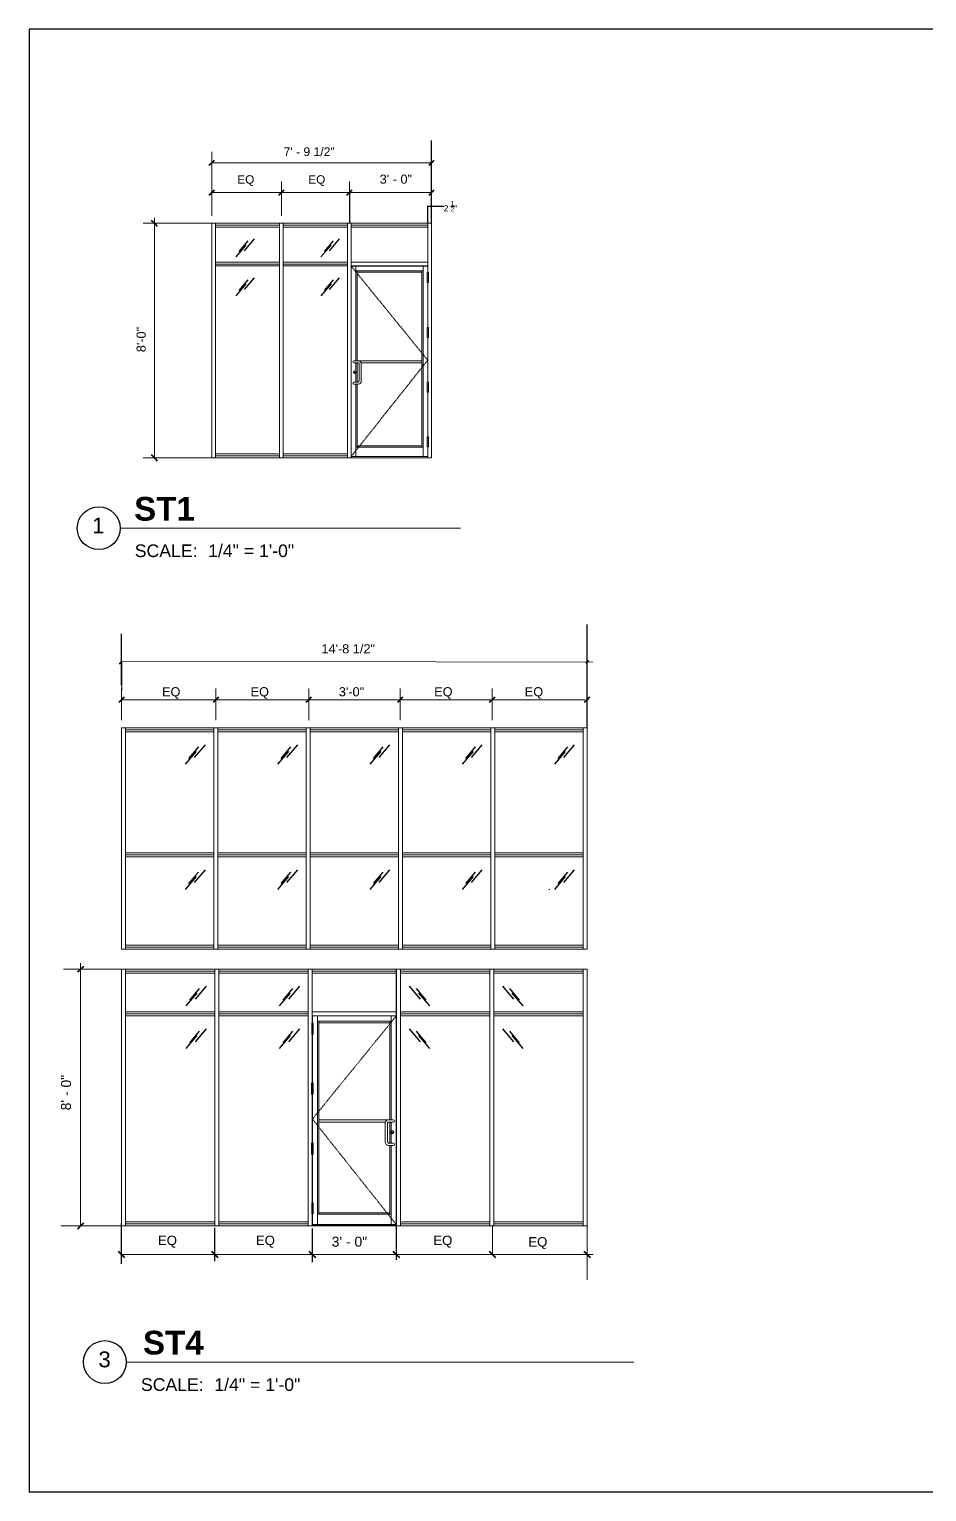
# Model space of a CAD drawing. Header units: inches. Extents: x -6061 to 13621, y -296 to 7483.
# Drawn here: x 942 to 1303, y 5276 to 5865 of the extents above; entities that cross this region are included whole.
import ezdxf

# ---------------------------------------------------------------- set-up
doc = ezdxf.new("R2010")
doc.units = ezdxf.units.IN
doc.header["$MEASUREMENT"] = 0
doc.linetypes.add('HIDDEN', pattern=[0.375, 0.25, -0.125])
doc.layers.get('0').update_dxf_attribs({"linetype": 'CONTINUOUS'})
doc.layers.get('Defpoints').update_dxf_attribs({"color": 6, "linetype": 'CONTINUOUS', "lineweight": 15})
doc.styles.add('Arial$001H0', font='arial.ttf')
doc.styles.add('Arial$101H0', font='arialbd.ttf')
doc.dimstyles.get("Standard").update_dxf_attribs({"dimtxt": 0.18, "dimasz": 0.18, "dimexe": 0.18, "dimexo": 0.0625, "dimgap": 0.0625, "dimtad": 0, "dimtih": 1, "dimtoh": 1, "dimdec": 4, "dimzin": 0, "dimdsep": 46, "dimtxsty": 'Standard', "dimcen": 0.09, "dimadec": 0, "dimazin": 0, "dimtfac": 1, "dimtdec": 4, "dimtofl": 0, "dimtmove": 0, "dimatfit": 3, "dimfxl": 1, "dimtolj": 1, "dimtzin": 0, "dimlwd": -1, "dimlwe": -1, "dimarcsym": 0})

# ---------------------------------------------------------------- blocks, each defined once
blk = doc.blocks.new('*U51')
at = {"lineweight": 5}
for p, q in [((22993.25, -3884.44), (23032.75, -3884.44)), ((22993.25, -3884.44), (22993.25, -3994.44)), ((22995, -3884.44), (22995, -3994.44)), ((22995, -3886.19), (23031, -3886.19)), ((22995, -3904.44), (23031, -3904.44)), ((22997.82, -3906.76), (22997.82, -3948.94)), ((23031.25, -3907.59), (23030.65, -3907.59)), ((23031.25, -3907.59), (23031.25, -3912.29)), ((23031.29, -3933.27), (23030.69, -3933.27)), ((23031.29, -3933.27), (23031.29, -3937.97)), ((23031.29, -3958.95), (23030.69, -3958.95)), ((23031.29, -3958.95), (23031.29, -3963.65)), ((23031.25, -3984.63), (23030.65, -3984.63)), ((23031.25, -3984.63), (23031.25, -3989.33)), ((23032.75, -3994.44), (22993.25, -3994.44)), ((23031, -3993.94), (22995, -3993.94))]:
    blk.add_line(p, q, dxfattribs=at)
at = {"lineweight": 5, "extrusion": (0, 1, 0)}
for p, q in [((23031, -3907.59), (23031, -3884.44)), ((23032.75, -3994.44), (23032.75, -3884.44)), ((22995.04, -3993.86), (22995.04, -3904.51)), ((22995.04, -3904.51), (23030.96, -3904.51)), ((22997.22, -3948.94), (22997.22, -3904.56)), ((22997.22, -3906.76), (23028.78, -3906.76)), ((22997.82, -3907.39), (23028.18, -3907.39)), ((23028.18, -3989.43), (23028.18, -3906.76)), ((23028.78, -3993.86), (23028.78, -3904.51)), ((23030.65, -3907.69), (23031.25, -3907.69)), ((23030.65, -3908.59), (23031.25, -3908.59)), ((23031.25, -3909.49), (23030.65, -3909.49)), ((23030.96, -3907.59), (23030.96, -3904.51)), ((23031.25, -3910.39), (23030.65, -3910.39)), ((23031.25, -3911.29), (23030.65, -3911.29)), ((23030.65, -3912.19), (23031.25, -3912.19)), ((23030.96, -3933.27), (23030.96, -3912.29)), ((23031, -3933.27), (23031, -3912.29)), ((23030.69, -3933.37), (23031.29, -3933.37)), ((23030.69, -3934.27), (23031.29, -3934.27)), ((23031.29, -3935.17), (23030.69, -3935.17)), ((23031.29, -3936.07), (23030.69, -3936.07)), ((23031.29, -3936.97), (23030.69, -3936.97)), ((23030.69, -3937.87), (23031.29, -3937.87)), ((23030.96, -3958.95), (23030.96, -3937.97)), ((23031, -3958.95), (23031, -3937.97)), ((22997.22, -3953.8), (22997.22, -3949.94)), ((22997.82, -3958.94), (22997.82, -3949.94)), ((22997.22, -3958.94), (22997.22, -3954.8)), ((22997.22, -3993.86), (22997.22, -3959.94)), ((22997.82, -3989.43), (22997.82, -3959.94)), ((23030.69, -3959.05), (23031.29, -3959.05)), ((23030.69, -3959.95), (23031.29, -3959.95)), ((23031.29, -3960.85), (23030.69, -3960.85)), ((23031.29, -3961.75), (23030.69, -3961.75)), ((23031.29, -3962.65), (23030.69, -3962.65)), ((23030.69, -3963.55), (23031.29, -3963.55)), ((23030.96, -3984.63), (23030.96, -3963.65)), ((23031, -3984.63), (23031, -3963.65)), ((23030.65, -3984.73), (23031.25, -3984.73)), ((22997.22, -3989.43), (23028.78, -3989.43)), ((22997.82, -3988.8), (23028.18, -3988.8)), ((23025.71, -3989.37), (23025.71, -3989.37)), ((23031.25, -3985.63), (23030.65, -3985.63)), ((23031.25, -3986.53), (23030.65, -3986.53)), ((23031.25, -3987.43), (23030.65, -3987.43)), ((23030.65, -3988.33), (23031.25, -3988.33)), ((23030.65, -3989.23), (23031.25, -3989.23)), ((23030.96, -3993.86), (23030.96, -3989.33)), ((23031, -3994.44), (23031, -3989.33)), ((22995.04, -3993.86), (23030.96, -3993.86))]:
    blk.add_line(p, q, dxfattribs=at)
at = {"color": 8, "lineweight": 5}
blk.add_line((23031, -3885.31), (22995, -3885.31), dxfattribs=at)
at = {"lineweight": 5, "ltscale": 0.5}
blk.add_line((22995, -3902.69), (23031, -3902.69), dxfattribs=at)
at = {"color": 251, "linetype": 'HIDDEN', "lineweight": 5, "true_color": 0x636466}
for q in [(22995.04, -3904.51), (22995.04, -3993.86)]:
    blk.add_line((23030.96, -3948.67), q, dxfattribs=at)
at = {"color": 1, "lineweight": 5}
for p, q in [((22998.29, -3948.94), (23028.18, -3948.94)), ((22999.7, -3949.94), (23028.18, -3949.94))]:
    blk.add_line(p, q, dxfattribs=at)
at = {"lineweight": 5}
for points in [[(23031.25, -3912.29), (23030.65, -3912.29), (23030.65, -3907.59)], [(23031.29, -3937.97), (23030.69, -3937.97), (23030.69, -3933.27)], [(23031.29, -3963.65), (23030.69, -3963.65), (23030.69, -3958.95)], [(23031.25, -3989.33), (23030.65, -3989.33), (23030.65, -3984.63)]]:
    blk.add_lwpolyline(points, dxfattribs=at)
at = {"color": 1, "lineweight": 5}
blk.add_lwpolyline([(22998.29, -3948.94), (22996.29, -3948.94, 1), (22996.29, -3949.94), (22998.29, -3949.94, -0.414214), (22998.79, -3950.44), (22998.79, -3958.44), (22998.29, -3958.94), (22996.29, -3958.94, 1), (22996.29, -3959.94), (22998.29, -3959.94, 0.414214), (22999.79, -3958.44), (22999.79, -3950.44, 0.414214)], format="xyb", close=True, dxfattribs=at)
at = {"lineweight": 5}
blk.add_polyline3d([(22997.36, -3954.35, 0), (22997.31, -3954.35, 0), (22997.31, -3954.64, 0), (22997.36, -3954.64, 0)], close=True, dxfattribs=at)
for centre, radius in [((22996.76, -3954.3), 0.682), ((22996.76, -3954.3), 0.635), ((22996.76, -3954.52), 0.218)]:
    blk.add_circle(centre, radius, dxfattribs=at)
for centre, start, end in [((22996.75, -3954.54), 104.39871, 255.60129), ((22997.33, -3954.54), 284.39871, 75.60129)]:
    blk.add_arc(centre, 0.0919, start, end, dxfattribs=at)
blk = doc.blocks.new('*U52')
at = {"lineweight": 5, "ltscale": 0.5}
blk.add_line((22995, -3896.69), (23033.25, -3896.69), dxfattribs=at)
at = {"lineweight": 5}
for p, q in [((22995, -3896.69), (22995, -3992.69)), ((22995, -3898.44), (23033.25, -3898.44)), ((22995, -3990.94), (23033.25, -3990.94)), ((22995, -3992.69), (23033.25, -3992.69))]:
    blk.add_line(p, q, dxfattribs=at)
at = {"color": 8, "lineweight": 5}
for p, q in [((23033.25, -3897.56), (22995, -3897.56)), ((23033.25, -3951.81), (22995, -3951.81)), ((23033.25, -3991.81), (22995, -3991.81))]:
    blk.add_line(p, q, dxfattribs=at)
at = {"lineweight": 5}
for points in [[(23035, -3992.69), (23033.25, -3992.69), (23033.25, -3896.69), (23035, -3896.69)], [(23033.25, -3950.94), (22995, -3950.94), (22995, -3952.69), (23033.25, -3952.69)]]:
    blk.add_lwpolyline(points, close=True, dxfattribs=at)
at = {"color": 8, "ltscale": 0.008}
for points in [[(23025.57, -3906.92), (23020.85, -3912.47)], [(23026.54, -3904.97), (23022.32, -3909.95)], [(23029.44, -3904.04), (23024.77, -3909.55)], [(23026.54, -3959.22), (23022.32, -3964.2)], [(23029.44, -3958.29), (23024.77, -3963.8)], [(23025.57, -3961.17), (23020.85, -3966.72)]]:
    blk.add_lwpolyline(points, dxfattribs=at)
at = {"layer": 'Defpoints', "color": 6, "lineweight": 5}
blk.add_lwpolyline([(22995, -3896.69), (22993.25, -3896.69), (22993.25, -3992.69), (22995, -3992.69)], dxfattribs=at)
blk = doc.blocks.new('*U53')
at = {"lineweight": 5, "ltscale": 0.5}
blk.add_line((22995, -3896.69), (23033.25, -3896.69), dxfattribs=at)
at = {"lineweight": 5}
for p, q in [((22995, -3896.69), (22995, -3992.69)), ((22995, -3898.44), (23033.25, -3898.44)), ((22995, -3990.94), (23033.25, -3990.94)), ((22995, -3992.69), (23033.25, -3992.69))]:
    blk.add_line(p, q, dxfattribs=at)
at = {"color": 8, "lineweight": 5}
for p, q in [((23033.25, -3897.56), (22995, -3897.56)), ((23033.25, -3951.81), (22995, -3951.81)), ((23033.25, -3991.81), (22995, -3991.81))]:
    blk.add_line(p, q, dxfattribs=at)
at = {"lineweight": 5}
for points in [[(23035, -3992.69), (23033.25, -3992.69), (23033.25, -3896.69), (23035, -3896.69)], [(23033.25, -3950.94), (22995, -3950.94), (22995, -3952.69), (23033.25, -3952.69)]]:
    blk.add_lwpolyline(points, close=True, dxfattribs=at)
at = {"color": 8, "ltscale": 0.008}
for points in [[(23025.57, -3906.92), (23020.85, -3912.47)], [(23026.54, -3904.97), (23022.32, -3909.95)], [(23029.44, -3904.04), (23024.77, -3909.55)], [(23026.54, -3959.22), (23022.32, -3964.2)], [(23029.44, -3958.29), (23024.77, -3963.8)], [(23025.57, -3961.17), (23020.85, -3966.72)]]:
    blk.add_lwpolyline(points, dxfattribs=at)
at = {"layer": 'Defpoints', "color": 6, "lineweight": 5}
blk.add_lwpolyline([(22995, -3896.69), (22993.25, -3896.69), (22993.25, -3992.69), (22995, -3992.69)], dxfattribs=at)
blk = doc.blocks.new('*U54')
at = {"lineweight": 5, "ltscale": 0.5}
blk.add_line((22995, -3896.69), (23033.25, -3896.69), dxfattribs=at)
at = {"lineweight": 5}
for p, q in [((22995, -3896.69), (22995, -3992.69)), ((22995, -3898.44), (23033.25, -3898.44)), ((22995, -3990.94), (23033.25, -3990.94)), ((22995, -3992.69), (23033.25, -3992.69))]:
    blk.add_line(p, q, dxfattribs=at)
at = {"color": 8, "lineweight": 5}
for p, q in [((23033.25, -3897.56), (22995, -3897.56)), ((23033.25, -3951.81), (22995, -3951.81)), ((23033.25, -3991.81), (22995, -3991.81))]:
    blk.add_line(p, q, dxfattribs=at)
at = {"lineweight": 5}
for points in [[(23035, -3992.69), (23033.25, -3992.69), (23033.25, -3896.69), (23035, -3896.69)], [(23033.25, -3950.94), (22995, -3950.94), (22995, -3952.69), (23033.25, -3952.69)]]:
    blk.add_lwpolyline(points, close=True, dxfattribs=at)
at = {"color": 8, "ltscale": 0.008}
for points in [[(23025.57, -3906.92), (23020.85, -3912.47)], [(23026.54, -3904.97), (23022.32, -3909.95)], [(23029.44, -3904.04), (23024.77, -3909.55)], [(23026.54, -3959.22), (23022.32, -3964.2)], [(23029.44, -3958.29), (23024.77, -3963.8)], [(23025.57, -3961.17), (23020.85, -3966.72)]]:
    blk.add_lwpolyline(points, dxfattribs=at)
at = {"layer": 'Defpoints', "color": 6, "lineweight": 5}
blk.add_lwpolyline([(22995, -3896.69), (22993.25, -3896.69), (22993.25, -3992.69), (22995, -3992.69)], dxfattribs=at)
blk = doc.blocks.new('*U55')
at = {"lineweight": 5, "ltscale": 0.5}
blk.add_line((22995, -3896.69), (23033.25, -3896.69), dxfattribs=at)
at = {"color": 8, "lineweight": 5}
for p, q in [((23033.25, -3897.56), (22995, -3897.56)), ((23033.25, -3951.81), (22995, -3951.81)), ((23033.25, -3991.81), (22995, -3991.81))]:
    blk.add_line(p, q, dxfattribs=at)
at = {"lineweight": 5}
for p, q in [((22995, -3898.44), (23033.25, -3898.44)), ((22995, -3990.94), (23033.25, -3990.94)), ((22995, -3992.69), (23033.25, -3992.69))]:
    blk.add_line(p, q, dxfattribs=at)
for points in [[(22995, -3992.69), (22993.25, -3992.69), (22993.25, -3896.69), (22995, -3896.69)], [(23035, -3992.69), (23033.25, -3992.69), (23033.25, -3896.69), (23035, -3896.69)], [(23033.25, -3950.94), (22995, -3950.94), (22995, -3952.69), (23033.25, -3952.69)]]:
    blk.add_lwpolyline(points, close=True, dxfattribs=at)
at = {"color": 8, "ltscale": 0.008}
for points in [[(23025.57, -3906.92), (23020.85, -3912.47)], [(23026.54, -3904.97), (23022.32, -3909.95)], [(23029.44, -3904.04), (23024.77, -3909.55)], [(23026.54, -3959.22), (23022.32, -3964.2)], [(23029.44, -3958.29), (23024.77, -3963.8)], [(23025.57, -3961.17), (23020.85, -3966.72)]]:
    blk.add_lwpolyline(points, dxfattribs=at)
blk = doc.blocks.new('_CLOSEDFILLED')
at = {"color": 0, "lineweight": -2, "true_color": 0x000000}
blk.add_line((-1, 0), (-2, 0), dxfattribs=at)
blk.add_solid([(-1, 0.2), (0, 0), (-1, 0.2), (-1, -0.2)], dxfattribs=at)
blk = doc.blocks.new('*D59')
at = {"color": 0, "transparency": 16777216}
for p, q in [((1102.49, 5787.06), (1102.49, 5794.06)), ((1102.67, 5793.88), (1103.81, 5793.88)), ((1103.99, 5787.06), (1103.99, 5794.06)), ((1103.99, 5793.88), (1108.97, 5793.88))]:
    blk.add_line(p, q, dxfattribs=at)
at = {"layer": 'Defpoints', "color": 0, "transparency": 16777216}
for p in [(1103.99, 5793.88), (1102.49, 5787), (1103.99, 5787)]:
    blk.add_point(p, dxfattribs=at)
at = {"color": 0, "transparency": 16777216, "xscale": 0.18, "yscale": 0.18, "zscale": 0.18, "rotation": 180}
blk.add_blockref('_CLOSEDFILLED', (1102.49, 5793.88), dxfattribs=at)
at = {"color": 0, "transparency": 16777216, "xscale": 0.18, "yscale": 0.18, "zscale": 0.18}
blk.add_blockref('_CLOSEDFILLED', (1103.99, 5793.88), dxfattribs=at)
at = {"color": 0, "transparency": 16777216, "insert": (1111.62, 5793.88), "char_height": 2.5, "attachment_point": 5, "style": 'Arial$001H0'}
blk.add_mtext('2 {\\H0.7x;\\S1/2;}"', dxfattribs=at)

msp = doc.modelspace()

# ---------------------------------------------------------------- linework, layer by layer
for p, q in [((1103.99153, 5805.52724), (1103.99153, 5820.26395)), ((1103.99153, 5786.99901), (1103.99153, 5805.52724)), ((1070.92933, 5799.33295), (1070.92933, 5786.99901)), ((1166.59842, 5583.9493), (1166.59842, 5625.48894)), ((979.19158, 5601.0225), (979.19158, 5621.79232)), ((979.19158, 5368.17025), (979.19158, 5384.51866)), ((1016.77, 5369.17382), (1016.77, 5382.68276)), ((1055.99248, 5382.35149), (1055.99248, 5368.84254)), ((1089.81305, 5383.21389), (1089.81305, 5369.70494))]:
    msp.add_line(p, q)
at = {"color": 7, "linetype": 'Continuous', "lineweight": 40, "true_color": 0x000007}
for p, q in [((1015.49087, 5811.34652), (1014.3696, 5810.22525)), ((1015.49087, 5811.34652), (1016.61213, 5812.46779)), ((1103.99153, 5811.34652), (1102.87026, 5810.22525)), ((1103.99153, 5811.34652), (1105.1128, 5812.46779)), ((1015.49087, 5799.33295), (1014.3696, 5798.21168)), ((1015.49087, 5799.33295), (1016.61213, 5800.45421)), ((1043.55124, 5799.33295), (1042.42997, 5798.21168)), ((1043.55124, 5799.33295), (1044.67251, 5800.45421)), ((1070.92933, 5799.33295), (1069.80806, 5798.21168)), ((1070.92933, 5799.33295), (1069.80806, 5798.21168)), ((1070.92933, 5799.33295), (1072.0506, 5800.45421)), ((1070.92933, 5799.33295), (1072.0506, 5800.45421)), ((1103.99153, 5799.33295), (1102.87026, 5798.21168)), ((1103.99153, 5799.33295), (1105.1128, 5800.45421)), ((992.4248, 5786.99901), (991.30354, 5788.12027)), ((992.4248, 5786.99901), (993.54607, 5785.87774)), ((992.4248, 5692.64694), (991.30354, 5693.76821)), ((992.4248, 5692.64694), (993.54607, 5691.44558)), ((979.31171, 5610.69952), (978.19045, 5609.57825)), ((1167.15905, 5610.868), (1166.03778, 5609.74674)), ((979.23162, 5595.24205), (978.11036, 5594.12079)), ((979.23162, 5595.24205), (980.35289, 5596.36332)), ((1017.20067, 5595.24207), (1016.0794, 5594.1208)), ((1017.20067, 5595.24207), (1018.32193, 5596.36333)), ((1054.52284, 5595.24207), (1053.40157, 5594.1208)), ((1054.52284, 5595.24207), (1055.64411, 5596.36333)), ((1091.35594, 5595.24207), (1090.23467, 5594.1208)), ((1091.35594, 5595.24207), (1092.4772, 5596.36333)), ((1128.45352, 5595.24207), (1127.25216, 5594.1208)), ((1128.45352, 5595.24207), (1129.57478, 5596.36333)), ((1166.59842, 5595.24207), (1165.47715, 5594.1208)), ((1166.59842, 5595.24207), (1167.71968, 5596.36333)), ((962.72949, 5486.77429), (961.5014, 5485.54621)), ((962.72949, 5486.77429), (963.95757, 5488.00238)), ((962.72949, 5383.43364), (961.5014, 5382.11783)), ((962.72949, 5383.43364), (963.95757, 5384.66172)), ((979.19158, 5371.91713), (977.96349, 5373.14522)), ((979.19158, 5371.91713), (980.41967, 5370.68905)), ((1016.77, 5371.91713), (1015.54191, 5373.14522)), ((1016.77, 5371.91713), (1015.54191, 5373.14522)), ((1016.77, 5371.91713), (1017.99808, 5370.68905)), ((1016.77, 5371.91713), (1017.99808, 5370.68905)), ((1055.99248, 5371.91713), (1054.7644, 5373.14522)), ((1055.99248, 5371.91713), (1054.7644, 5373.14522)), ((1055.99248, 5371.91713), (1054.7644, 5373.14522)), ((1055.99248, 5371.91713), (1057.22057, 5370.68905)), ((1055.99248, 5371.91713), (1057.22057, 5370.68905)), ((1055.99248, 5371.91713), (1057.22057, 5370.68905)), ((1089.81305, 5371.91713), (1088.58496, 5373.14522)), ((1089.81305, 5371.91713), (1088.58496, 5373.14522)), ((1089.81305, 5371.91713), (1091.04114, 5370.68905)), ((1089.81305, 5371.91713), (1091.04114, 5370.68905)), ((1128.54328, 5371.91713), (1127.31519, 5373.14522)), ((1128.54328, 5371.91713), (1129.77136, 5370.68905)), ((1166.61395, 5371.91713), (1165.38586, 5373.14522)), ((1166.61395, 5371.91713), (1167.84203, 5370.68905))]:
    msp.add_line(p, q, dxfattribs=at)
at = {"color": 7, "linetype": 'Continuous', "lineweight": 9, "true_color": 0x000007}
for p, q in [((1015.49087, 5811.34652), (1015.49087, 5815.83159)), ((1015.49087, 5811.34652), (1015.49087, 5789.96236)), ((1015.49087, 5811.34652), (1103.99153, 5811.34652)), ((1015.49087, 5799.33295), (1015.49087, 5803.81801)), ((1015.49087, 5799.33295), (1015.49087, 5789.96236)), ((1015.49087, 5799.33295), (1036.25014, 5799.33295)), ((1036.25014, 5799.33295), (1073.17186, 5799.33295)), ((1043.55124, 5799.33295), (1043.55124, 5803.81801)), ((1043.55124, 5799.33295), (1043.55124, 5789.96236)), ((1068.6868, 5799.33295), (1103.99153, 5799.33295)), ((1070.92933, 5799.33295), (1070.92933, 5803.81801)), ((1070.92933, 5799.33295), (1070.92933, 5803.81801)), ((992.4248, 5786.99901), (987.85965, 5786.99901)), ((992.4248, 5789.24154), (992.4248, 5692.6524)), ((992.4248, 5786.99901), (1015.49087, 5786.99901)), ((992.4248, 5692.64694), (987.85965, 5692.64694)), ((992.4248, 5692.64694), (1015.49087, 5692.64694)), ((978.61019, 5664.25915), (1115.67807, 5664.25915)), ((979.19158, 5610.79279), (1168.97216, 5610.29908)), ((979.31171, 5610.69952), (979.23162, 5586.99273)), ((979.23162, 5595.24205), (979.23162, 5599.72712)), ((1017.20067, 5595.24207), (1017.20067, 5599.72713)), ((1054.52284, 5595.24207), (1054.52284, 5599.72713)), ((1091.35594, 5595.24207), (1091.35594, 5599.72713)), ((1128.45352, 5595.24207), (1128.45352, 5599.72713)), ((979.23162, 5595.24205), (979.23162, 5586.99273)), ((979.25949, 5595.24207), (1054.52284, 5595.24207)), ((1017.20067, 5595.24207), (1017.20067, 5586.99275)), ((1054.52284, 5595.24207), (1091.9251, 5595.24207)), ((1054.52284, 5595.24207), (1054.52284, 5586.99275)), ((1091.35594, 5595.24207), (1091.35594, 5586.99275)), ((1091.9251, 5595.24207), (1129.32736, 5595.24207)), ((1128.45352, 5595.24207), (1128.45352, 5586.99275)), ((1129.32736, 5595.24207), (1165.78562, 5595.24207)), ((981.13577, 5486.77429), (955.87228, 5486.77429)), ((962.72949, 5489.23047), (962.72949, 5383.43962)), ((962.72949, 5486.77429), (967.72955, 5486.77429)), ((979.97506, 5383.43364), (954.71158, 5383.43364)), ((962.72949, 5383.43364), (967.72955, 5383.43364)), ((1128.54328, 5383.44269), (1128.54328, 5373.1794)), ((1166.61395, 5385.0752), (1166.61395, 5361.65384)), ((1055.99248, 5371.91713), (1055.99248, 5376.82948)), ((1055.99248, 5371.91713), (1055.99248, 5376.82948)), ((1089.81305, 5371.91713), (1089.81305, 5376.82948)), ((1089.81305, 5371.91713), (1089.81305, 5376.82948)), ((1128.54328, 5371.91713), (1128.54328, 5376.82948)), ((1166.61395, 5371.91713), (1166.61395, 5376.82948)), ((1017.26226, 5371.91713), (979.19158, 5371.91713)), ((1055.99248, 5371.91713), (1015.55336, 5371.91713)), ((1093.0165, 5371.91713), (1055.99248, 5371.91713)), ((1128.54328, 5371.91713), (1088.10416, 5371.91713)), ((1169.07012, 5371.91713), (1128.54328, 5371.91713)), ((1166.61395, 5371.91713), (1166.61395, 5361.65384)), ((981.11004, 5328.61389), (1185.4209, 5328.61389))]:
    msp.add_line(p, q, dxfattribs=at)
at = {"lineweight": 5, "ltscale": 0.5}
for p, q in [((1015.49087, 5786.99901), (1037.30177, 5786.99901)), ((1037.30177, 5786.99901), (1070.11055, 5786.99901)), ((980.83564, 5486.77429), (1016.77, 5486.77429)), ((1018.41405, 5486.77429), (1054.34842, 5486.77429)), ((1127.39147, 5486.77429), (1091.45711, 5486.77429)), ((1164.96989, 5486.77429), (1129.03553, 5486.77429))]:
    msp.add_line(p, q, dxfattribs=at)
at = {"lineweight": 5}
for p, q in [((1044.30176, 5786.99902), (1044.30177, 5692.64694)), ((1016.99192, 5785.49793), (1037.30176, 5785.49792)), ((1037.30176, 5785.49792), (1042.80071, 5785.49792)), ((1044.30177, 5785.49792), (1070.11055, 5785.49792)), ((1016.99192, 5694.148), (1037.30176, 5694.148)), ((1037.30176, 5694.148), (1042.80071, 5694.148)), ((1044.30177, 5694.148), (1070.11055, 5694.148)), ((1015.49087, 5692.64694), (1037.30177, 5692.64694)), ((1037.30177, 5692.64694), (1070.11055, 5692.64694)), ((1018.41405, 5486.77431), (1018.41405, 5383.43364)), ((1127.39147, 5486.77431), (1127.39147, 5383.43364)), ((980.83563, 5485.13021), (1016.77, 5485.13021)), ((1018.41405, 5485.13021), (1054.34842, 5485.13021)), ((1127.39147, 5485.13021), (1091.45711, 5485.13021)), ((1164.96989, 5485.13021), (1129.03553, 5485.13021)), ((980.83563, 5385.0777), (1016.77, 5385.0777)), ((980.83564, 5383.43364), (1016.77, 5383.43364)), ((1018.41405, 5385.0777), (1054.34842, 5385.0777)), ((1018.41405, 5383.43364), (1054.34842, 5383.43364)), ((1127.39147, 5385.0777), (1091.45711, 5385.0777)), ((1127.39147, 5383.43364), (1091.45711, 5383.43364)), ((1164.96989, 5385.0777), (1129.03553, 5385.0777)), ((1164.96989, 5383.43364), (1129.03553, 5383.43364))]:
    msp.add_line(p, q, dxfattribs=at)
at = {"color": 8, "lineweight": 5}
for p, q in [((1037.30176, 5786.24848), (1016.99192, 5786.24848)), ((1042.80071, 5786.24848), (1037.30176, 5786.24848)), ((1070.11055, 5786.24848), (1044.30177, 5786.24848)), ((1042.80071, 5770.5946), (1016.99192, 5770.5946)), ((1070.11055, 5770.59459), (1044.30177, 5770.5946)), ((1037.30176, 5693.39745), (1016.99192, 5693.39745)), ((1042.80071, 5693.39745), (1037.30176, 5693.39745)), ((1070.11055, 5693.39745), (1044.30177, 5693.39745)), ((1016.77, 5485.95226), (980.83563, 5485.95226)), ((1054.34842, 5485.95226), (1018.41405, 5485.95226)), ((1091.45711, 5485.95226), (1127.39147, 5485.95226)), ((1129.03553, 5485.95226), (1164.96989, 5485.95226)), ((1016.77, 5468.80709), (980.83563, 5468.8071)), ((1054.34842, 5468.80709), (1018.41405, 5468.8071)), ((1091.45711, 5468.80709), (1127.39147, 5468.8071)), ((1129.03553, 5468.80709), (1164.96989, 5468.8071)), ((1016.77, 5384.25564), (980.83563, 5384.25564)), ((1054.34842, 5384.25564), (1018.41405, 5384.25564)), ((1091.45711, 5384.25564), (1127.39147, 5384.25564)), ((1129.03553, 5384.25564), (1164.96989, 5384.25564))]:
    msp.add_line(p, q, dxfattribs=at)
at = {"color": 8, "linetype": 'Continuous', "lineweight": 9, "true_color": 0x7f7f7f}
msp.add_line((1151.22945, 5518.80146), (1151.6299, 5518.80146), dxfattribs=at)
msp.add_lwpolyline([(942.03243, 5276.41085), (1774.33243, 5276.41085), (1774.33243, 5865.11085), (942.03243, 5865.11085)], close=True)
at = {"lineweight": 5}
for points in [[(1016.99192, 5692.64694), (1015.49087, 5692.64694), (1015.49087, 5786.99901), (1016.99192, 5786.99901)], [(1044.30177, 5692.64694), (1042.80071, 5692.64694), (1042.80071, 5786.99901), (1044.30177, 5786.99901)], [(1071.61161, 5692.64694), (1070.11055, 5692.64694), (1070.11055, 5786.99901), (1071.61161, 5786.99901)], [(980.83564, 5383.43364), (979.19158, 5383.43364), (979.19158, 5486.77429), (980.83564, 5486.77429)], [(1018.41406, 5383.43364), (1016.77, 5383.43364), (1016.77, 5486.77429), (1018.41406, 5486.77429)], [(1055.99248, 5383.43363), (1054.34842, 5383.43363), (1054.34842, 5486.77429), (1055.99248, 5486.77429)], [(1089.81305, 5383.43363), (1091.45711, 5383.43363), (1091.45711, 5486.77429), (1089.81305, 5486.77429)], [(1127.39147, 5383.43364), (1129.03553, 5383.43364), (1129.03553, 5486.77429), (1127.39147, 5486.77429)], [(1164.96989, 5383.43364), (1166.61395, 5383.43364), (1166.61395, 5486.77429), (1164.96989, 5486.77429)], [(1016.77, 5469.62912), (980.83563, 5469.62911), (980.83563, 5467.98506), (1016.77, 5467.98506)], [(1054.34842, 5469.62911), (1018.41405, 5469.62911), (1018.41405, 5467.98506), (1054.34842, 5467.98506)], [(1091.45711, 5469.62911), (1127.39147, 5469.62911), (1127.39147, 5467.98506), (1091.45711, 5467.98506)], [(1129.03553, 5469.62912), (1164.96989, 5469.62911), (1164.96989, 5467.98506), (1129.03553, 5467.98506)]]:
    msp.add_lwpolyline(points, close=True, dxfattribs=at)
at = {"color": 8, "ltscale": 0.008}
for points in [[(1029.20788, 5778.22514), (1025.16309, 5773.45622)], [(1030.04425, 5779.8938), (1026.4208, 5775.62165)], [(1032.53329, 5780.69102), (1028.52257, 5775.96228)], [(1063.51772, 5778.22514), (1059.47293, 5773.45621)], [(1064.3541, 5779.8938), (1060.73065, 5775.62165)], [(1066.84313, 5780.69102), (1062.83241, 5775.96227)], [(1030.04425, 5764.23994), (1026.4208, 5759.96779)], [(1032.53329, 5765.03716), (1028.52257, 5760.30842)], [(1064.35409, 5764.23994), (1060.73064, 5759.96779)], [(1066.84313, 5765.03716), (1062.83241, 5760.30841)], [(1029.20788, 5762.57128), (1025.16309, 5757.80236)], [(1063.51772, 5762.57128), (1059.47293, 5757.80235)], [(1009.54909, 5477.16457), (1005.11897, 5471.94133)], [(1010.46515, 5478.9922), (1006.4965, 5474.31306)], [(1013.1913, 5479.86537), (1008.7985, 5474.68613)], [(1047.12751, 5477.16457), (1042.69739, 5471.94132)], [(1048.04356, 5478.9922), (1044.07492, 5474.31305)], [(1050.76972, 5479.86537), (1046.37692, 5474.68613)], [(1095.03581, 5479.86537), (1099.42861, 5474.68613)], [(1097.76196, 5478.9922), (1101.7306, 5474.31305)], [(1098.67801, 5477.16457), (1103.10814, 5471.94132)], [(1132.61423, 5479.86537), (1137.00703, 5474.68613)], [(1135.34038, 5478.9922), (1139.30902, 5474.31306)], [(1136.25643, 5477.16457), (1140.68656, 5471.94133)], [(1009.54909, 5460.01942), (1005.11897, 5454.79618)], [(1010.46514, 5461.84705), (1006.4965, 5457.16791)], [(1013.1913, 5462.72022), (1008.7985, 5457.54098)], [(1047.12751, 5460.01942), (1042.69738, 5454.79618)], [(1048.04356, 5461.84705), (1044.07492, 5457.16791)], [(1050.76972, 5462.72022), (1046.37691, 5457.54098)], [(1095.03581, 5462.72022), (1099.42861, 5457.54098)], [(1097.76196, 5461.84705), (1101.73061, 5457.16791)], [(1098.67801, 5460.01942), (1103.10814, 5454.79618)], [(1132.61423, 5462.72022), (1137.00703, 5457.54098)], [(1135.34038, 5461.84705), (1139.30903, 5457.16791)], [(1136.25643, 5460.01942), (1140.68656, 5454.79618)]]:
    msp.add_lwpolyline(points, dxfattribs=at)
at = {"lineweight": 5}
for points in [[(1042.80071, 5771.34513), (1016.99192, 5771.34512)], [(1016.99192, 5769.84407), (1042.80071, 5769.84407)], [(1044.30176, 5769.84407), (1044.30176, 5771.34513)], [(1044.30176, 5769.84406), (1070.11055, 5769.84406), (1070.11055, 5771.34512), (1044.30176, 5771.34512)]]:
    msp.add_lwpolyline(points, dxfattribs=at)
for centre in [(969.99345, 5664.25915), (972.4933, 5328.61389)]:
    msp.add_circle(centre, 8.61674)
at = {"layer": 'Defpoints', "color": 6, "lineweight": 5}
for points in [[(1044.30176, 5786.99902), (1042.80071, 5786.99902), (1042.80071, 5692.64694), (1044.30177, 5692.64694)], [(1018.41405, 5486.77431), (1016.77, 5486.77431), (1016.77, 5383.43364), (1018.41405, 5383.43364)], [(1127.39147, 5486.77431), (1129.03553, 5486.77431), (1129.03553, 5383.43364), (1127.39147, 5383.43364)]]:
    msp.add_lwpolyline(points, dxfattribs=at)

# ---------------------------------------------------------------- block references
for name, p, xscale, yscale, zscale in [('*U51', (-18652.2615, 9118.85884), 0.8577460631640043, 0.8577460631640043, 0.8577460631640043), ('*U55', (-20379.38471, 9203.60545), 0.9289062530062924, 0.9289062530062924, 0.9289062530062924), ('*U55', (-20342.22846, 9203.60547), 0.9289062530062924, 0.9289062530062924, 0.9289062530062924), ('*U54', (-20305.07221, 9203.60546), 0.9289062530062924, 0.9289062530062924, 0.9289062530062924), ('*U53', (-20267.91596, 9203.60546), 0.9289062530062924, 0.9289062530062924, 0.9289062530062924), ('*U52', (-20230.75971, 9203.60546), 0.9289062530062924, 0.9289062530062924, 0.9289062530062924), ('*U51', (22692.70993, 9136.04865), -0.9394605025730572, 0.9394605025730572, 0.9394605025730572)]:
    msp.add_blockref(name, p, dxfattribs=dict(xscale=xscale, yscale=yscale, zscale=zscale))

# ---------------------------------------------------------------- texts
at = {"color": 7, "true_color": 0x000007}
for s, height, style, p in [('7\' - 9 1/2"', 3.4905041, 'Arial$001H0', (1044.45002, 5814.06976)), ('EQ', 3.40067, 'Arial$001H0', (1025.79134, 5802.93693)), ('EQ', 3.40067, 'Arial$001H0', (1054.34949, 5802.93693)), ('3\' - 0"', 3.667117, 'Arial$001H0', (1083.10279, 5802.93693)), ('ST1', 9.54154, 'Arial$101H0', (984.24899, 5667.30224)), ('1', 6.40061, 'Arial$001H0', (967.36861, 5662.14945)), ('SCALE:', 5.086183, 'Arial$001H0', (984.50232, 5652.64584)), ('1/4" = 1\'-0"', 5.0830544, 'Arial$001H0', (1014.05568, 5652.64584)), ('EQ', 3.796841, 'Arial$001H0', (993.83922, 5375.68242)), ('EQ', 3.796841, 'Arial$001H0', (1033.28034, 5375.68242)), ('3\' - 0"', 4.01647, 'Arial$001H0', (1063.77881, 5375.05012)), ('EQ', 3.796841, 'Arial$001H0', (1104.70304, 5375.68242)), ('EQ', 3.796841, 'Arial$001H0', (1142.95343, 5375.10132)), ('ST4', 9.54154, 'Arial$101H0', (987.81538, 5331.65714)), ('3', 6.40061, 'Arial$001H0', (969.86846, 5326.50419)), ('SCALE:', 5.086183, 'Arial$001H0', (987.00217, 5317.00058)), ('1/4" = 1\'-0"', 5.0830544, 'Arial$001H0', (1016.55553, 5317.00058))]:
    msp.add_text(s, height=height, dxfattribs=dict(at, style=style)).set_placement(p)
at = {"color": 7, "true_color": 0x000007, "style": 'Arial$001H0'}
for s, height, p in [('8\'-0"', 3.667117, (988.90053, 5735.10031)), ('8\' - 0"', 4.01647, (958.84237, 5429.93139))]:
    msp.add_text(s, height=height, rotation=90, dxfattribs=at).set_placement(p)
at = {"color": 7, "style": 'Arial$001H0'}
for s, p in [('14\'-8 1/2"', (1059.64418, 5613.88665)), ('EQ', (995.48827, 5596.60291)), ('EQ', (1031.14023, 5596.60291)), ('3\'-0"', (1066.65534, 5596.60291)), ('EQ', (1105.05191, 5596.60291)), ('EQ', (1141.51478, 5596.60291))]:
    msp.add_text(s, height=3.667117, dxfattribs=at).set_placement(p)

# ---------------------------------------------------------------- dimensions: what is measured, and where the dimension line sits
at = {"color": 7}
dim = msp.add_linear_dim(base=(1103.99153, 5793.88283), p1=(1102.49047, 5786.99901), p2=(1103.99153, 5786.99901), text='2 {\\H0.7x;\\S1/2;}"', dimstyle='Standard', override={"dimtxt": 2.5, "dimzin": 8, "dimtxsty": 'Arial$001H0', "dimtdec": 2, "dimtofl": 1, "dimtolj": 0, "dimtzin": 8}, dxfattribs=at)
dim.commit()
dim.dimension.update_dxf_attribs({"geometry": '*D59', "text_midpoint": (1111.61853, 5793.88283), "dimtype": 160})

doc.saveas('drawing.dxf')
